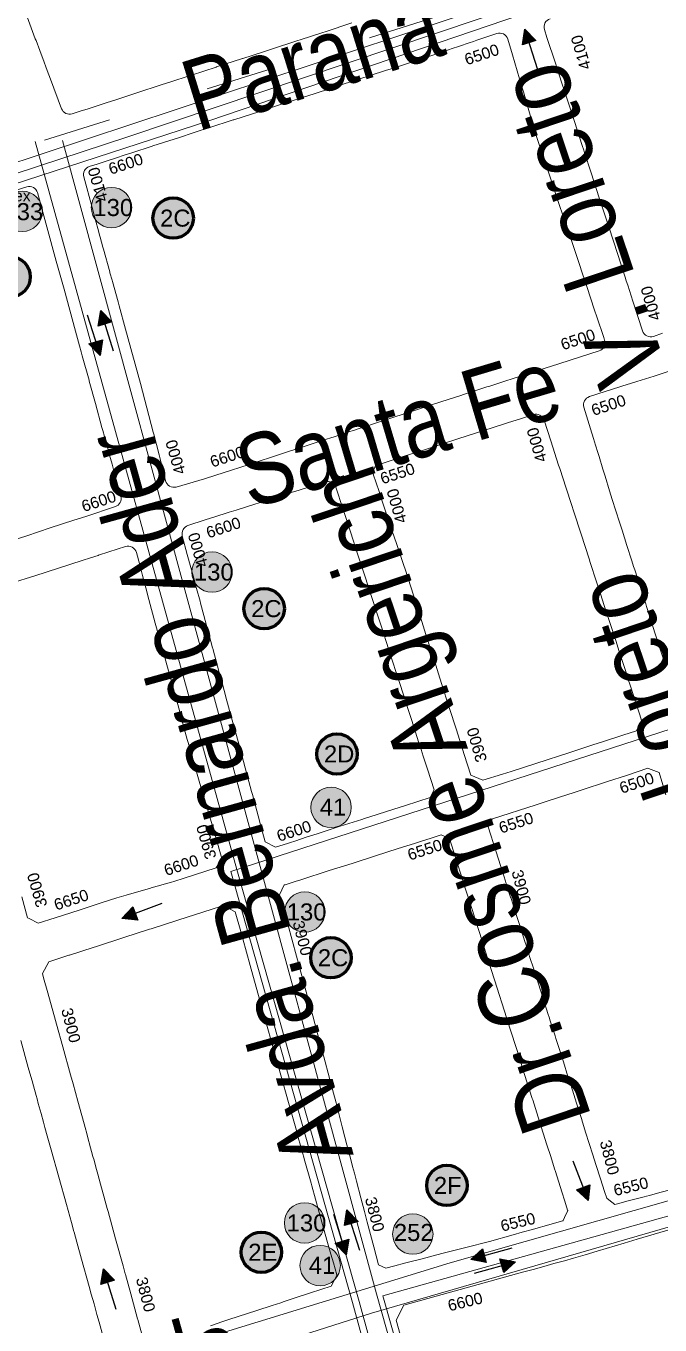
# Model space of a CAD drawing. Header units: millimetres. Extents: x 11558 to 23675, y 49449 to 61482.
# Drawn here: x 14098.6 to 14321.8, y 57278.1 to 57735.1 of the extents above; entities that cross this region are included whole.
import ezdxf

# ---------------------------------------------------------------- set-up
doc = ezdxf.new("R2010")
doc.units = ezdxf.units.MM
doc.linetypes.add('ACAD_ISO03W100', pattern=[30, 12, -18])
for name, color, linetype in [('0. plano base - nombres calles', 22, 'Continuous'), ('0. Plano Base - PLANO', 254, 'Continuous'), ('0. Plano base - sentido calles', 253, 'Continuous'), ('0.BARRIOS - DIVISIÓN', 12, 'ACAD_ISO03W100'), ('7. puesta en valor CC la lucila', 212, 'Continuous'), ('Linea 140 IDA', 101, 'Continuous'), ('numeración', 7, 'Continuous')]:
    doc.layers.add(name, color=color, linetype=linetype)
for name, color, linetype, true_color in [('Linea 130 IDA', 7, 'Continuous', 0x26921c), ('Linea 130 REGRESO', 7, 'Continuous', 0x7a5c00), ('Linea 175', 7, 'Continuous', 0x1090da), ('Linea 252', 7, 'Continuous', 0x0d2f78), ('Linea 343 ex 333', 7, 'Continuous', 0xe60004), ('Linea 41 Munro', 7, 'Continuous', 0xa3a300), ('Linea 41 San Cristobal', 7, 'Continuous', 0xe67300), ('Linea 78', 7, 'Continuous', 0xd7b428)]:
    doc.layers.add(name, color=color, linetype=linetype, true_color=true_color)
doc.layers.get('7. puesta en valor CC la lucila').off()
doc.styles.get("Standard").update_dxf_attribs({"font": 'arial.ttf'})

# ---------------------------------------------------------------- blocks, each defined once
blk = doc.blocks.new('MANZANAS')
at = {"layer": '0. Plano Base - PLANO', "color": 0, "linetype": 'Continuous', "lineweight": 5}
for points in [[(5633299.96, 6178890.21), (5633297.61, 6178887.76, -0.417509), (5633293.34, 6178887.7), (5633285.49, 6178895.41), (5633281.26, 6178899.56), (5633280.1, 6178900.71), (5633279.14, 6178901.65), (5633275.38, 6178905.34), (5633273.14, 6178907.54), (5633265.83, 6178914.73), (5633258.2, 6178922.22), (5633251.64, 6178928.66), (5633245.95, 6178934.26), (5633245.58, 6178934.62), (5633244.43, 6178935.75), (5633238.09, 6178941.98), (5633237.25, 6178942.81), (5633229.46, 6178950.46), (5633228.76, 6178951.14), (5633224.98, 6178954.86), (5633222.66, 6178957.14), (5633215.85, 6178963.83), (5633213.81, 6178965.84, -0.417321), (5633213.79, 6178970.1)], [(5633050.15, 6178885.9), (5633056.28, 6178880.39), (5633056.8, 6178879.92), (5633059.55, 6178877.45), (5633059.83, 6178877.19), (5633061.85, 6178875.38), (5633065.15, 6178872.41), (5633067.55, 6178870.25), (5633075.85, 6178862.79, 0.401007), (5633080, 6178862.92), (5633082.03, 6178864.99), (5633084.15, 6178867.13), (5633087.02, 6178870.05), (5633089.05, 6178872.11), (5633091.05, 6178874.14), (5633096.27, 6178879.45), (5633096.52, 6178879.7), (5633103.37, 6178886.66), (5633104.21, 6178887.51), (5633106.13, 6178889.46), (5633109.83, 6178893.22), (5633110.7, 6178894.1), (5633111, 6178894.41), (5633117.32, 6178900.83), (5633117.49, 6178901), (5633124.21, 6178907.83), (5633124.32, 6178907.94), (5633129.38, 6178913.08), (5633131.47, 6178915.21), (5633138.58, 6178922.43), (5633139.16, 6178923.02), (5633145.04, 6178928.99), (5633145.64, 6178929.6), (5633152.58, 6178936.65)], [(5633354.45, 6178787.22), (5633347.94, 6178793.68), (5633346.11, 6178795.49), (5633341.85, 6178799.73), (5633339.22, 6178802.33), (5633338.55, 6178803), (5633335.69, 6178805.84), (5633329.58, 6178811.9), (5633328.71, 6178812.76), (5633327.23, 6178814.23), (5633323.2, 6178818.22), (5633319.2, 6178822.19), (5633317.14, 6178824.24), (5633311.21, 6178830.12), (5633308.92, 6178832.45), (5633305.13, 6178836.31), (5633303.31, 6178838.16), (5633300.06, 6178841.46), (5633299.04, 6178842.5), (5633297.12, 6178844.45), (5633295.43, 6178846.17), (5633292.93, 6178848.7), (5633287.38, 6178854.35, -0.410986), (5633287.39, 6178858.57), (5633297.49, 6178868.72), (5633297.81, 6178869.05), (5633299.7, 6178870.95), (5633304.2, 6178875.48), (5633310.22, 6178881.55)], [(5633066.94, 6178822.23), (5633077.62, 6178832.8, -0.423793), (5633081.93, 6178832.7), (5633098.91, 6178814.37), (5633105.89, 6178806.84), (5633116.27, 6178795.64), (5633119.9, 6178791.72), (5633121.42, 6178790.08), (5633122.38, 6178789.04), (5633128.42, 6178782.53), (5633128.71, 6178782.21), (5633134.21, 6178776.28), (5633140.15, 6178769.86), (5633140.92, 6178769.04), (5633142.36, 6178767.48), (5633145.38, 6178764.22), (5633146.19, 6178763.35), (5633147, 6178762.47), (5633149.28, 6178760.01), (5633151.59, 6178757.51), (5633157.21, 6178751.45, -0.400079), (5633157.16, 6178747.31), (5633149.48, 6178739.47), (5633146.37, 6178736.29), (5633140.27, 6178730.07), (5633134.2, 6178723.87), (5633128.26, 6178717.87)], [(5633137.08, 6178706.55), (5633143.18, 6178712.66), (5633149.41, 6178718.9), (5633155.59, 6178725.13), (5633157.69, 6178727.27), (5633159.66, 6178729.27), (5633159.82, 6178729.43), (5633162.48, 6178732.13), (5633166.79, 6178736.51, -0.430173), (5633171.15, 6178736.43), (5633174.22, 6178733.06), (5633176.83, 6178730.2), (5633179.86, 6178726.87), (5633182.69, 6178723.77), (5633188.52, 6178717.45), (5633194.45, 6178711.06), (5633194.66, 6178710.83), (5633200.4, 6178704.65), (5633206.35, 6178698.24), (5633212.06, 6178692.09), (5633212.53, 6178691.58), (5633217.39, 6178686.33), (5633218.14, 6178685.54), (5633224.06, 6178679.23), (5633229.9, 6178673.13), (5633234.6, 6178668.22), (5633236.11, 6178666.65), (5633241.82, 6178660.69), (5633247.45, 6178654.8), (5633247.21, 6178650.86), (5633238.88, 6178642.49), (5633236.24, 6178639.83), (5633235.58, 6178639.21), (5633230.18, 6178634.08), (5633230, 6178633.91), (5633223.55, 6178627.79), (5633221.11, 6178625.48), (5633217.28, 6178621.6), (5633211.25, 6178615.51), (5633205.05, 6178609.24), (5633200.6, 6178604.74), (5633197.05, 6178604.83), (5633196.4, 6178604.75), (5633191.24, 6178610.37)]]:
    blk.add_lwpolyline(points, format="xyb", dxfattribs=at)
for points in [[(5633282.99, 6178874.43), (5633275.71, 6178867.09), (5633272.21, 6178863.55), (5633269.17, 6178860.48), (5633266.02, 6178857.3), (5633259.82, 6178851.05), (5633259.2, 6178850.42), (5633257.69, 6178848.89), (5633254.29, 6178845.46), (5633253.76, 6178844.93), (5633247.71, 6178838.8), (5633246.98, 6178838.06), (5633241.84, 6178832.83), (5633239.39, 6178830.34), (5633235.48, 6178826.36), (5633229.38, 6178820.15), (5633223.58, 6178814.24), (5633223.13, 6178813.78), (5633220.38, 6178810.99), (5633219.7, 6178810.3), (5633217.35, 6178807.91), (5633216.65, 6178807.2), (5633214.16, 6178804.65), (5633211.34, 6178801.78), (5633205.37, 6178795.71), (5633202.32, 6178792.61), (5633199.22, 6178789.45), (5633193.37, 6178783.5), (5633191.84, 6178781.94), (5633189.97, 6178780.04), (5633187.29, 6178777.31), (5633183.42, 6178773.38), (5633180.51, 6178770.41), (5633172.99, 6178763.31, -0.42259), (5633168.69, 6178763.5), (5633163.36, 6178769.49), (5633162.42, 6178770.53), (5633157.38, 6178776.19), (5633156.89, 6178776.74), (5633150.99, 6178783.3), (5633145.04, 6178789.78), (5633131.54, 6178804.37), (5633125.77, 6178810.6), (5633124.81, 6178811.64), (5633119.74, 6178817.1), (5633119.42, 6178817.44), (5633117.55, 6178819.47), (5633117.31, 6178819.73), (5633111.71, 6178825.78), (5633111.23, 6178826.29), (5633108.72, 6178829), (5633108.46, 6178829.29), (5633106.62, 6178831.27), (5633103.6, 6178834.52), (5633101.41, 6178836.9), (5633093.82, 6178845.09, -0.401007), (5633093.88, 6178849.23), (5633095.92, 6178851.3), (5633098.04, 6178853.45), (5633100.91, 6178856.36), (5633102.95, 6178858.42), (5633104.95, 6178860.45), (5633110.17, 6178865.75), (5633110.42, 6178866), (5633117.28, 6178872.96), (5633118.11, 6178873.8), (5633120.04, 6178875.76), (5633123.74, 6178879.52), (5633124.61, 6178880.4), (5633124.91, 6178880.7), (5633131.24, 6178887.12), (5633131.41, 6178887.29), (5633138.13, 6178894.11), (5633138.25, 6178894.22), (5633143.31, 6178899.35), (5633145.41, 6178901.48), (5633152.52, 6178908.69), (5633153.1, 6178909.28), (5633158.98, 6178915.25), (5633159.58, 6178915.86), (5633166.54, 6178922.91), (5633171.1, 6178927.54), (5633172.05, 6178928.5), (5633180.45, 6178937.09), (5633187.32, 6178944.21), (5633187.8, 6178944.71), (5633189.93, 6178946.92), (5633192.39, 6178949.46), (5633193.51, 6178950.63), (5633194.43, 6178951.58), (5633199.58, 6178956.92, -0.424532), (5633203.9, 6178956.92), (5633207.88, 6178952.8), (5633213.98, 6178946.48), (5633216.33, 6178944.03), (5633217.33, 6178942.99), (5633225.59, 6178934.4), (5633228.16, 6178931.7), (5633232.72, 6178927.29), (5633233.69, 6178926.35), (5633239.81, 6178920.43), (5633247.04, 6178913.43), (5633254.01, 6178906.69), (5633262.03, 6178898.93), (5633265.84, 6178895.24), (5633266.3, 6178894.8), (5633268.67, 6178892.5), (5633274.99, 6178886.39), (5633276.71, 6178884.72), (5633282.26, 6178879.35), (5633282.94, 6178878.7, -0.417693)], [(5633316.27, 6178721.5), (5633311.79, 6178721.14), (5633306.33, 6178726.56), (5633299.88, 6178732.98), (5633294, 6178738.82), (5633287.73, 6178745.05), (5633281.54, 6178751.19), (5633278.88, 6178753.83), (5633274.89, 6178757.79), (5633269.23, 6178763.42), (5633257.8, 6178774.76), (5633256.81, 6178775.72), (5633250.91, 6178781.41), (5633247.59, 6178784.62), (5633244.7, 6178787.41), (5633240.45, 6178791.52), (5633238.2, 6178793.69), (5633237.3, 6178794.57), (5633234.44, 6178797.32), (5633232.71, 6178799, -0.417077), (5633232.66, 6178803.26), (5633236.34, 6178807), (5633239.16, 6178809.87), (5633241.98, 6178812.73), (5633243.66, 6178814.43), (5633248.89, 6178819.74), (5633249.68, 6178820.55), (5633255.77, 6178826.72), (5633262.01, 6178833.04), (5633266.03, 6178837.09), (5633269.69, 6178840.76), (5633272.77, 6178843.86, -0.413006), (5633277, 6178843.88), (5633282.49, 6178838.47), (5633288.86, 6178832.2), (5633289.73, 6178831.34), (5633294.91, 6178826.25), (5633299.26, 6178821.97), (5633301.14, 6178820.12), (5633307.09, 6178814.27), (5633313.56, 6178807.9), (5633314.53, 6178806.95), (5633319.66, 6178801.91), (5633322.83, 6178798.79), (5633325.85, 6178795.82), (5633331.94, 6178789.83), (5633333.04, 6178788.75), (5633335.14, 6178786.69), (5633337.99, 6178783.88), (5633344.32, 6178777.64), (5633344.85, 6178777.12), (5633347.43, 6178774.57), (5633350.49, 6178771.56), (5633352.05, 6178770.02), (5633354.71, 6178767.4), (5633356.18, 6178765.95), (5633356.3, 6178761.92), (5633352.68, 6178758.25), (5633347.19, 6178752.68), (5633345.2, 6178750.66), (5633339.24, 6178744.62), (5633338.2, 6178743.57), (5633336.24, 6178741.58), (5633333.08, 6178738.37), (5633327.17, 6178732.38), (5633323.68, 6178728.86), (5633321.46, 6178726.62)], [(5633265.5, 6178670.12), (5633262.37, 6178666.95), (5633258.35, 6178666.97), (5633255.91, 6178669.62), (5633254.45, 6178671.21), (5633251.89, 6178673.99), (5633246.61, 6178679.73), (5633245.86, 6178680.54), (5633240.93, 6178685.9), (5633240.07, 6178686.84), (5633234.16, 6178693.25), (5633228.25, 6178699.67), (5633222.58, 6178705.84), (5633222.51, 6178705.92), (5633219.42, 6178709.27), (5633216.52, 6178712.42), (5633210.58, 6178718.87), (5633210.45, 6178719.01), (5633205.45, 6178724.45), (5633204.91, 6178725.03), (5633204.63, 6178725.33), (5633199.43, 6178730.99), (5633198.94, 6178731.52), (5633195.81, 6178734.92), (5633193.26, 6178737.69), (5633187.38, 6178744.08), (5633182.82, 6178749.03, -0.398884), (5633182.88, 6178753.16), (5633187.38, 6178757.76), (5633187.59, 6178757.98), (5633189.63, 6178760.01), (5633193.59, 6178763.99), (5633195.48, 6178765.88), (5633200.53, 6178770.95), (5633201.21, 6178771.63), (5633205.87, 6178776.3), (5633207.96, 6178778.4), (5633209.78, 6178780.22), (5633211.83, 6178782.28), (5633214.81, 6178785.27), (5633215.89, 6178786.35), (5633218.64, 6178789.11, -0.411371), (5633222.86, 6178789.13), (5633228.48, 6178783.63), (5633230.61, 6178781.55), (5633234.64, 6178777.61), (5633241, 6178771.38), (5633247.06, 6178765.45), (5633249.35, 6178763.21), (5633253.31, 6178759.33), (5633255.13, 6178757.53), (5633255.77, 6178756.89), (5633259.48, 6178753.23), (5633265.8, 6178746.99), (5633271.74, 6178741.13), (5633274.14, 6178738.77), (5633277.9, 6178735.06), (5633278.72, 6178734.25), (5633281.21, 6178731.79), (5633284.1, 6178728.94), (5633290.25, 6178722.86), (5633291.17, 6178721.96), (5633293.75, 6178719.41), (5633296.45, 6178716.75), (5633297.22, 6178715.98), (5633302.6, 6178710.67), (5633302.59, 6178707.59), (5633296.19, 6178701.12), (5633291.51, 6178696.39), (5633288.62, 6178693.47), (5633285.56, 6178690.38), (5633284.88, 6178689.7), (5633279.26, 6178684.03), (5633274.04, 6178678.75), (5633273.23, 6178677.93), (5633270.67, 6178675.35), (5633267.41, 6178672.05), (5633266.29, 6178670.92)]]:
    blk.add_lwpolyline(points, format="xyb", close=True, dxfattribs=at)
for points in [[(5633444.74, 6178627.2), (5633438.46, 6178621.52), (5633435.62, 6178618.96), (5633434.81, 6178618.23), (5633434.26, 6178617.74), (5633429.18, 6178613.14), (5633428.38, 6178612.43), (5633428.02, 6178612.1), (5633426.32, 6178610.57), (5633423.7, 6178610.99), (5633422.78, 6178611.14), (5633421.01, 6178612.9), (5633417.73, 6178616.18), (5633413.94, 6178619.94), (5633411.44, 6178622.44), (5633405.46, 6178628.4), (5633402.28, 6178631.56), (5633402.21, 6178631.63), (5633399.3, 6178634.53), (5633393.14, 6178640.67), (5633390.92, 6178642.88), (5633387.12, 6178646.67), (5633385.2, 6178648.59), (5633384.37, 6178649.41), (5633380.96, 6178652.8), (5633380.26, 6178653.5), (5633376.37, 6178657.38), (5633375.4, 6178658.35), (5633374.68, 6178659.07), (5633368.57, 6178665.14), (5633362.53, 6178671.12), (5633359.73, 6178673.89), (5633356.31, 6178677.28), (5633355.82, 6178677.77), (5633350.59, 6178682.95), (5633350.07, 6178683.46), (5633347.19, 6178686.32), (5633344.8, 6178688.68), (5633344.02, 6178689.45), (5633343.93, 6178689.54), (5633341.24, 6178692.21), (5633339.45, 6178693.98), (5633338.6, 6178694.82), (5633337.81, 6178695.6), (5633331.77, 6178701.59), (5633325.5, 6178707.79), (5633325.56, 6178711.06), (5633336.97, 6178722.56), (5633339.54, 6178725.17), (5633343, 6178728.71), (5633346.75, 6178732.52), (5633348.88, 6178734.69), (5633355.16, 6178741.1), (5633360.57, 6178746.61), (5633365.88, 6178752.03), (5633366.16, 6178752.06), (5633370.13, 6178752.53), (5633375.85, 6178746.68)], [(5633412.02, 6178501.24), (5633376.79, 6178538.91), (5633376.78, 6178544.87), (5633408.51, 6178574.41), (5633411.31, 6178577.01), (5633414.15, 6178579.66), (5633416.89, 6178582.21), (5633419.66, 6178584.79), (5633422.09, 6178587.05), (5633425.24, 6178589.98), (5633428.42, 6178593.07), (5633435.53, 6178599.95), (5633438.98, 6178603.29), (5633449.42, 6178613.41)], [(5633300.53, 6178492.3), (5633295.97, 6178497.22), (5633295.81, 6178497.4), (5633292.11, 6178501.39), (5633289.65, 6178504.05), (5633284.82, 6178509.26), (5633284.69, 6178509.4), (5633282.67, 6178511.59), (5633275.96, 6178518.83), (5633269.18, 6178526.15), (5633268.45, 6178526.95), (5633266.63, 6178528.91), (5633265.4, 6178530.24), (5633264.84, 6178530.85), (5633262.44, 6178533.44), (5633259.97, 6178536.11), (5633258.2, 6178538.02), (5633256.51, 6178539.83), (5633255.54, 6178540.88), (5633252.21, 6178544.48), (5633251.83, 6178544.9), (5633249.29, 6178547.64), (5633248.95, 6178548), (5633241.9, 6178555.61), (5633237.57, 6178560.27), (5633235.34, 6178562.66), (5633228.37, 6178570.16), (5633222.7, 6178576.24), (5633221.8, 6178577.21), (5633214.96, 6178584.56), (5633211.17, 6178588.63), (5633210.16, 6178589.73), (5633210.22, 6178594.49), (5633215.39, 6178599.72), (5633215.57, 6178599.89), (5633221.71, 6178606.1), (5633222.61, 6178607.02), (5633229.66, 6178614.15), (5633236.4, 6178620.95), (5633236.78, 6178621.33), (5633243.74, 6178628.39), (5633252.68, 6178637.43), (5633254.84, 6178639.62), (5633255.5, 6178640.29), (5633260.31, 6178640.27), (5633265.23, 6178635.02), (5633267.01, 6178633.11), (5633273.73, 6178625.93), (5633280.63, 6178618.55), (5633301.04, 6178596.72), (5633307.84, 6178589.45), (5633314.9, 6178581.9), (5633316.01, 6178580.72), (5633319.19, 6178577.32), (5633320.65, 6178575.76), (5633321.49, 6178574.86), (5633321.9, 6178574.42), (5633328.03, 6178567.87), (5633328.7, 6178567.15), (5633335.29, 6178560.11), (5633342.18, 6178552.73), (5633345.74, 6178548.93), (5633347.91, 6178546.61), (5633350.92, 6178543.4), (5633351.03, 6178543.27), (5633350.94, 6178538.96), (5633345.59, 6178533.5), (5633341.13, 6178528.95), (5633338.52, 6178526.29), (5633337.9, 6178525.66), (5633335.68, 6178523.39), (5633331.71, 6178519.34), (5633324.48, 6178511.96), (5633322.91, 6178510.36), (5633319.69, 6178507.08)], [(5633214.18, 6178565.36), (5633220.96, 6178558.09), (5633222.35, 6178556.6), (5633224.26, 6178554.55), (5633225.49, 6178553.24), (5633227.89, 6178550.65), (5633228.73, 6178549.76), (5633229.88, 6178548.53), (5633232.37, 6178545.85), (5633234.58, 6178543.48), (5633235.87, 6178542.11), (5633237.94, 6178539.89), (5633241.45, 6178536.12), (5633248.27, 6178528.8), (5633255.07, 6178521.51), (5633259.56, 6178516.7), (5633261.78, 6178514.32), (5633261.94, 6178514.15), (5633264.44, 6178511.47), (5633268.65, 6178506.96), (5633275.45, 6178499.67), (5633277.36, 6178497.62), (5633279.75, 6178495.06), (5633282.43, 6178492.18), (5633284.34, 6178490.13), (5633287.09, 6178487.19)]]:
    blk.add_lwpolyline(points, dxfattribs=at)
blk.add_lwpolyline([(5633365.09, 6178553.48), (5633362.24, 6178553.35), (5633357.9, 6178558.16), (5633351.89, 6178564.79), (5633349.28, 6178567.69), (5633345.93, 6178571.38), (5633341.86, 6178575.9), (5633339.89, 6178578.07), (5633338.29, 6178579.83), (5633336.29, 6178582.05), (5633334.85, 6178583.64), (5633331.13, 6178587.75), (5633328.61, 6178590.54), (5633322.79, 6178596.98), (5633317.11, 6178603.2), (5633316.67, 6178603.69), (5633311.46, 6178609.41), (5633311.23, 6178609.66), (5633305.21, 6178616.27), (5633301.4, 6178620.39), (5633299.43, 6178622.52), (5633293.6, 6178628.83), (5633287.51, 6178635.42), (5633281.79, 6178641.61), (5633279.59, 6178644), (5633275.74, 6178648.16), (5633275.07, 6178648.89), (5633273.76, 6178650.31), (5633272.25, 6178651.94), (5633271.35, 6178652.82), (5633271.25, 6178656.64), (5633271.45, 6178656.84), (5633272.54, 6178657.93), (5633274.12, 6178659.51), (5633275.54, 6178660.94), (5633282.98, 6178668.39), (5633288.94, 6178674.37), (5633295.06, 6178680.53), (5633300.96, 6178686.48), (5633305.17, 6178690.71), (5633307.03, 6178692.59), (5633309.54, 6178695.12), (5633311.91, 6178697.51), (5633312.17, 6178697.76), (5633315.34, 6178697.89), (5633321.71, 6178691.56), (5633325.19, 6178688.1), (5633328.05, 6178685.25), (5633334.19, 6178679.15), (5633337.34, 6178676.01), (5633340.14, 6178673.23), (5633343.86, 6178669.53), (5633346.39, 6178667.02), (5633352.58, 6178660.86), (5633356.14, 6178657.31), (5633358.55, 6178654.91), (5633360.29, 6178653.19), (5633362.4, 6178651.09), (5633364.94, 6178648.56), (5633370.82, 6178642.7), (5633377.07, 6178636.47), (5633383.3, 6178630.25), (5633383.72, 6178629.83), (5633389.33, 6178624.24), (5633395.47, 6178618.11), (5633398.49, 6178615.1), (5633401.69, 6178611.91), (5633402.4, 6178611.2), (5633407.69, 6178605.92), (5633410.2, 6178603.42), (5633412.48, 6178601.14), (5633412.62, 6178601), (5633412.7, 6178598.27), (5633412.74, 6178597.13), (5633412.74, 6178596.94), (5633407.36, 6178591.93), (5633406.81, 6178591.41), (5633404.68, 6178589.43), (5633401.86, 6178586.81), (5633399.44, 6178584.55), (5633393.11, 6178578.65), (5633386.76, 6178572.91), (5633380.31, 6178567.13), (5633374.61, 6178562.01), (5633371.95, 6178559.64), (5633370.17, 6178558.04), (5633367.58, 6178555.72)], close=True, dxfattribs=at)
blk = doc.blocks.new('41 san crist')
at = {"layer": 'Linea 41 San Cristobal', "lineweight": 211, "true_color": 0xededed}
h = blk.add_hatch(color=7, dxfattribs=at)
h.dxf.hatch_style = 1
edge = h.paths.add_edge_path()
edge.add_arc((0, 0), 7.11, 0, 360)
at = {"layer": 'Linea 41 San Cristobal', "lineweight": 9}
blk.add_circle((0, 0), 7.11, dxfattribs=at)
at = {"layer": 'Linea 41 San Cristobal', "color": 188, "lineweight": 211, "true_color": 0x0a090b, "insert": (-3.99, 3.09), "char_height": 6, "attachment_point": 1}
blk.add_mtext_dynamic_manual_height_columns('{\\C256;41}', width=12.6335, gutter_width=12.5, heights=[0], dxfattribs=at)
blk = doc.blocks.new('130 ida')
at = {"layer": 'Linea 130 IDA', "lineweight": 211, "true_color": 0xededed}
h = blk.add_hatch(color=7, dxfattribs=at)
h.dxf.hatch_style = 1
edge = h.paths.add_edge_path()
edge.add_arc((0, 0), 7.11, 0, 360)
at = {"layer": 'Linea 130 IDA', "lineweight": 9}
blk.add_circle((0, 0), 7.11, dxfattribs=at)
at = {"layer": 'Linea 130 IDA', "lineweight": 211, "insert": (-6.31, 3.02), "char_height": 6, "attachment_point": 1}
blk.add_mtext_dynamic_manual_height_columns('130', width=19.512, gutter_width=12.5, heights=[0], dxfattribs=at)
blk = doc.blocks.new('130 vuelta')
at = {"layer": 'Linea 130 REGRESO', "lineweight": 211, "true_color": 0xededed}
h = blk.add_hatch(color=7, dxfattribs=at)
h.dxf.hatch_style = 1
edge = h.paths.add_edge_path()
edge.add_arc((0, 0), 7.11, 0, 360)
at = {"layer": 'Linea 130 REGRESO', "lineweight": 9}
blk.add_circle((0, 0), 7.11, dxfattribs=at)
at = {"layer": 'Linea 130 REGRESO', "lineweight": 211, "insert": (-6.36, 3.02), "char_height": 6, "attachment_point": 1}
blk.add_mtext_dynamic_manual_height_columns('130', width=7.0238, gutter_width=12.5, heights=[0], dxfattribs=at)
blk = doc.blocks.new('ex 333')
at = {"layer": 'Linea 343 ex 333', "lineweight": 211, "true_color": 0xededed}
h = blk.add_hatch(color=7, dxfattribs=at)
h.dxf.hatch_style = 1
edge = h.paths.add_edge_path()
edge.add_arc((0, 0), 7.11, 0, 360)
at = {"layer": 'Linea 343 ex 333', "lineweight": 9}
blk.add_circle((0, 0), 7.11, dxfattribs=at)
at = {"layer": 'Linea 343 ex 333', "lineweight": 211, "attachment_point": 1}
for s, width, insert, char_height in [('ex', 18.364, (-2.98, 7.51), 4), ('333', 26.6521, (-6.64, 2.88), 6)]:
    blk.add_mtext_dynamic_manual_height_columns(s, width=width, gutter_width=12.5, heights=[0], dxfattribs=dict(at, insert=insert, char_height=char_height))
blk = doc.blocks.new('252')
at = {"layer": 'Linea 252', "lineweight": 211, "true_color": 0xededed}
h = blk.add_hatch(color=7, dxfattribs=at)
h.dxf.hatch_style = 1
edge = h.paths.add_edge_path()
edge.add_arc((0, 0), 7.11, 0, 360)
at = {"layer": 'Linea 252', "lineweight": 15}
blk.add_circle((0, 0), 7.11, dxfattribs=at)
at = {"layer": 'Linea 252', "lineweight": 211, "insert": (-6.68, 3.58), "char_height": 6, "attachment_point": 1}
blk.add_mtext_dynamic_manual_height_columns('252', width=22.4945, gutter_width=12.5, heights=[0], dxfattribs=at)

msp = doc.modelspace()

# ---------------------------------------------------------------- hatches: boundary and pattern name
at = {"layer": '0. Plano base - sentido calles', "linetype": 'Continuous', "lineweight": 25, "ltscale": 2, "true_color": 0x1a1a1a}
h = msp.add_hatch(color=250, dxfattribs=at)
h.dxf.hatch_style = 1
h.paths.add_polyline_path([(14274.19, 57734.01), (14273.32, 57728.49), (14275.71, 57729.24)])
h.paths.add_polyline_path([(14274.19, 57734.01), (14275.71, 57729.24), (14278.09, 57730)])
h = msp.add_hatch(color=250, dxfattribs=at)
h.dxf.hatch_style = 1
h.paths.add_polyline_path([(14124.93, 57635.03), (14124.05, 57629.51), (14126.44, 57630.27)])
h.paths.add_polyline_path([(14124.93, 57635.03), (14126.44, 57630.27), (14128.82, 57631.02)])
h = msp.add_hatch(color=250, dxfattribs=at)
h.dxf.hatch_style = 1
h.paths.add_polyline_path([(14124.69, 57619.22), (14125.57, 57624.74), (14123.18, 57623.99)])
h.paths.add_polyline_path([(14124.69, 57619.22), (14123.18, 57623.99), (14120.8, 57623.23)])
h = msp.add_hatch(color=250, dxfattribs=at)
h.dxf.hatch_style = 1
h.paths.add_polyline_path([(14132.41, 57421.14), (14137.97, 57420.54), (14137.1, 57422.88)])
h.paths.add_polyline_path([(14132.41, 57421.14), (14137.1, 57422.88), (14136.22, 57425.23)])
h = msp.add_hatch(color=250, dxfattribs=at)
h.dxf.hatch_style = 1
h.paths.add_polyline_path([(14296.47, 57321.9), (14297.02, 57327.46), (14294.69, 57326.57)])
h.paths.add_polyline_path([(14296.47, 57321.9), (14294.69, 57326.57), (14292.35, 57325.68)])
h = msp.add_hatch(color=250, dxfattribs=at)
h.dxf.hatch_style = 1
h.paths.add_polyline_path([(14211.59, 57318.61), (14210.72, 57313.09), (14213.1, 57313.84)])
h.paths.add_polyline_path([(14211.59, 57318.61), (14213.1, 57313.84), (14215.49, 57314.6)])
h = msp.add_hatch(color=250, dxfattribs=at)
h.dxf.hatch_style = 1
h.paths.add_polyline_path([(14211.36, 57302.8), (14212.23, 57308.32), (14209.85, 57307.56)])
h.paths.add_polyline_path([(14211.36, 57302.8), (14209.85, 57307.56), (14207.47, 57306.81)])
h = msp.add_hatch(color=250, dxfattribs=at)
h.dxf.hatch_style = 1
h.paths.add_polyline_path([(14255.13, 57301.15), (14260.62, 57300.08), (14259.95, 57302.49)])
h.paths.add_polyline_path([(14255.13, 57301.15), (14259.95, 57302.49), (14259.27, 57304.9)])
h = msp.add_hatch(color=250, dxfattribs=at)
h.dxf.hatch_style = 1
h.paths.add_polyline_path([(14270.92, 57300.36), (14265.43, 57301.42), (14266.1, 57299.02)])
h.paths.add_polyline_path([(14270.92, 57300.36), (14266.1, 57299.02), (14266.78, 57296.61)])
h = msp.add_hatch(color=250, dxfattribs=at)
h.dxf.hatch_style = 1
h.paths.add_polyline_path([(14125.88, 57297.93), (14125.01, 57292.41), (14127.39, 57293.16)])
h.paths.add_polyline_path([(14125.88, 57297.93), (14127.39, 57293.16), (14129.77, 57293.92)])
at = {"layer": 'Linea 175', "lineweight": 211, "true_color": 0xededed}
h = msp.add_hatch(color=7, dxfattribs=at)
h.dxf.hatch_style = 1
edge = h.paths.add_edge_path()
edge.add_arc((14150.42, 57667.5), 7.11, 0, 360)
h = msp.add_hatch(color=7, dxfattribs=at)
h.dxf.hatch_style = 1
edge = h.paths.add_edge_path()
edge.add_arc((14093.03, 57646.83), 7.11, 0, 360)
h = msp.add_hatch(color=7, dxfattribs=at)
h.dxf.hatch_style = 1
edge = h.paths.add_edge_path()
edge.add_arc((14182.45, 57530.12), 7.11, 0, 360)
h = msp.add_hatch(color=7, dxfattribs=at)
h.dxf.hatch_style = 1
edge = h.paths.add_edge_path()
edge.add_arc((14208.08, 57478.99), 7.11, 0, 360)
h = msp.add_hatch(color=7, dxfattribs=at)
h.dxf.hatch_style = 1
edge = h.paths.add_edge_path()
edge.add_arc((14205.94, 57407.32), 7.11, 0, 360)
h = msp.add_hatch(color=7, dxfattribs=at)
h.dxf.hatch_style = 1
edge = h.paths.add_edge_path()
edge.add_arc((14246.76, 57327.23), 7.11, 0, 360)
h = msp.add_hatch(color=7, dxfattribs=at)
h.dxf.hatch_style = 1
edge = h.paths.add_edge_path()
edge.add_arc((14181.45, 57303.73), 7.11, 0, 360)
at = {"layer": 'Linea 252', "lineweight": 100}
h = msp.add_hatch(dxfattribs=at)
h.set_pattern_fill('AR-HBONE', color=256)
h.set_pattern_definition([(45, (-579.47, 4278), (1e-14, 143.6841), [304.8, -101.6]), (135, (-507.63, 4349.84), (1e-14, 143.6841), [304.8, -101.6])])
h.paths.add_polyline_path([(14261.37, 57587.79, 1), (14269.74, 57587.79, 1)])
h.paths.add_polyline_path([(14261.99, 57585.15), (14270.04, 57585.15), (14270.04, 57590.3), (14261.99, 57590.3)], flags=9)

# ---------------------------------------------------------------- linework, layer by layer
at = {"layer": '0. Plano base - sentido calles', "color": 250, "linetype": 'Continuous', "lineweight": 25, "ltscale": 2, "true_color": 0x1a1a1a}
for points in [[(14278.73, 57719.71), (14274.19, 57734.01), (14278.09, 57730), (14273.32, 57728.49), (14274.19, 57734.01)], [(14129.46, 57620.73), (14124.93, 57635.03), (14128.82, 57631.02), (14124.05, 57629.51), (14124.93, 57635.03)], [(14120.16, 57633.52), (14124.69, 57619.22), (14120.8, 57623.23), (14125.57, 57624.74), (14124.69, 57619.22)], [(14146.47, 57426.37), (14132.41, 57421.14), (14136.22, 57425.23), (14137.97, 57420.54), (14132.41, 57421.14)], [(14291.12, 57335.91), (14296.47, 57321.9), (14292.35, 57325.68), (14297.02, 57327.46), (14296.47, 57321.9)], [(14206.83, 57317.1), (14211.36, 57302.8), (14207.47, 57306.81), (14212.23, 57308.32), (14211.36, 57302.8)], [(14216.13, 57304.31), (14211.59, 57318.61), (14215.49, 57314.6), (14210.72, 57313.09), (14211.59, 57318.61)], [(14269.58, 57305.17), (14255.13, 57301.15), (14259.27, 57304.9), (14260.62, 57300.08), (14255.13, 57301.15)], [(14256.47, 57296.33), (14270.92, 57300.36), (14266.78, 57296.61), (14265.43, 57301.42), (14270.92, 57300.36)], [(14130.41, 57283.63), (14125.88, 57297.93), (14129.77, 57293.92), (14125.01, 57292.41), (14125.88, 57297.93)]]:
    msp.add_lwpolyline(points, dxfattribs=at)
at = {"layer": '0.BARRIOS - DIVISIÓN', "color": 14, "lineweight": 18, "ltscale": 2}
msp.add_lwpolyline([(15715, 57785.56), (15659.17, 57980.29), (15600.3, 58166.89), (14700.29, 57882.38), (13687.9, 57563.48), (13967.63, 56603.49), (14314.52, 56710.66), (14354.72, 56697.3), (14379.79, 56701.5), (14680.7, 56781.83), (14509.55, 57399.16), (14769.24, 57483.68), (15026.71, 57568.38), (15362.99, 57676.67), (15715, 57785.56)], dxfattribs=at)
at = {"layer": 'Linea 130 IDA', "lineweight": 15}
msp.add_lwpolyline([(14101.84, 57694.45), (14172.88, 57438.33), (14215.88, 57286.45), (14299.36, 56981.16), (14332.43, 56865.35), (14392.95, 56657.69), (14408.52, 56602.73), (14438.2, 56497.4), (14424.87, 56302.33), (14760.27, 56278.65), (14909.39, 56268.92), (15072.38, 56257.85), (15174.63, 56250.73), (15289.92, 56242.57), (15331.75, 56230.08), (15381.49, 56215.58), (15524.26, 56220.83), (15624.41, 56224.95), (15751.39, 56229.84), (15772.5, 56230.17), (15997.99, 56238.27), (16053.09, 56142.08), (16105.97, 56053.89)], dxfattribs=at)
at = {"layer": 'Linea 130 REGRESO', "lineweight": 15}
msp.add_lwpolyline([(14788.1, 56285.07), (14495.76, 56304.94), (14432.93, 56309.55), (14443.62, 56466.06), (14445.34, 56492.95), (14436.2, 56523.97), (14424.19, 56564.64), (14396.5, 56663.67), (14372.02, 56750.41), (14341.99, 56856.76), (14321.2, 56933.77), (14301.21, 57007.28), (14268.22, 57125.84), (14221.97, 57289.13), (14111.43, 57694.77)], dxfattribs=at)
at = {"layer": 'Linea 140 IDA', "lineweight": 15}
msp.add_lwpolyline([(14132.42, 55994.13), (14093.96, 56133.28), (14064.24, 56245.51), (14019.58, 56412.08), (13988.27, 56529.34), (13971.34, 56603.02), (13936.49, 56726.81), (13903.41, 56845.43), (13866.34, 56981.56), (13817.12, 57157.38), (13776.12, 57304.42), (13740.5, 57429.4), (13706.83, 57554.32), (13899.65, 57617.02), (14019.04, 57654.54), (14054.02, 57666.28), (14162.95, 57701.69), (14273.02, 57739.08), (14496.19, 57810.14), (14584.76, 57839.58), (14536.8, 57989.39)], dxfattribs=at)
at = {"layer": 'Linea 175', "lineweight": 211}
for centre in [(14150.42, 57667.5), (14093.03, 57646.83), (14182.45, 57530.12), (14208.08, 57478.99), (14205.94, 57407.32), (14246.76, 57327.23), (14181.45, 57303.73)]:
    msp.add_circle(centre, 7.11, dxfattribs=at)
at = {"layer": 'Linea 252', "lineweight": 15}
for points in [[(15030.41, 56960.52), (14944.18, 57027.09), (14839.34, 56999.48), (14876.95, 56868.51), (14932.75, 56825.51), (14894.82, 56774.64), (14846.48, 56714.62), (14678.48, 56793.91), (14666.35, 56841.23), (14618.16, 57024.97), (14590.37, 57128.68), (14573.09, 57189.91), (14535.04, 57327.6), (14514.74, 57400.21), (14476.79, 57536.08), (14395.24, 57511.47), (14443.01, 57355.49), (14247.88, 57300.06), (14069.1, 57245.19), (13976.5, 57215.44), (13796.67, 57155.63)], [(15040.41, 56950.23), (14896.3, 56766.48), (14781.63, 56854.82), (14658.47, 56827.75), (14611.18, 57004.78), (14560.38, 57194.07), (14513.02, 57366.13), (14424.54, 57341.09), (14326.22, 57313), (14220.24, 57282.3), (14193.32, 57273.78), (14004.57, 57214.1), (13814.62, 57153), (13892.7, 56873.36)]]:
    msp.add_lwpolyline(points, dxfattribs=at)
at = {"layer": 'Linea 343 ex 333', "lineweight": 15}
msp.add_lwpolyline([(13698.99, 57557.85), (13776.18, 57583.83), (13860.75, 57611.19), (13979.76, 57648.98), (14307.51, 57757.47), (14578.83, 57847), (14528.25, 57997.19)], dxfattribs=at)
at = {"layer": 'Linea 41 Munro', "lineweight": 15}
msp.add_lwpolyline([(14524.44, 57683.28), (14442.32, 57657.37), (14522.09, 57371.6), (14224.16, 57288.35), (14292.71, 57047.46), (14359.83, 56804.82), (14419.25, 56590.15), (14446.79, 56492.79), (14433.63, 56306.35), (14762.51, 56284.84), (15297.8, 56248.83), (15385.24, 56223.33), (16032.78, 56248.1), (16758.65, 56286.58)], dxfattribs=at)
at = {"layer": 'Linea 41 San Cristobal', "lineweight": 15}
msp.add_lwpolyline([(16676.89, 55966.27), (16516, 55959.55), (16408.43, 55954.98), (16294.49, 55950.4), (16163.97, 55945.79), (15995.32, 56236.01), (15380.96, 56213.9), (15289.72, 56241.17), (14693.23, 56282.54), (14422.52, 56301.5), (14436.52, 56497.27), (14391.33, 56657.14), (14330.32, 56864.83), (14297.16, 56980.55), (14213.56, 57286.05), (14170.72, 57437.63), (14564.68, 57565.26), (14649.96, 57299.71)], dxfattribs=at)
at = {"layer": 'Linea 78', "lineweight": 15}
msp.add_lwpolyline([(13699.99, 57555.57), (13756.15, 57574), (13834.59, 57599.61), (13924.56, 57628.41), (13979.64, 57645.74), (14015.09, 57656.98), (14134.45, 57696.13), (14258.43, 57737.72), (14355.76, 57769.44), (14495.75, 57814.3), (14581.07, 57841.67)], dxfattribs=at)

# ---------------------------------------------------------------- block references
at = {"layer": '0. Plano Base - PLANO', "color": 28, "lineweight": 5, "true_color": 0x0d0d0d, "rotation": 332.5463477508169}
msp.add_blockref('MANZANAS', (-7833237.48, -2828296.13), dxfattribs=at)
at = {"layer": '7. puesta en valor CC la lucila', "color": 250, "lineweight": 30, "rotation": 332.5463477508169}
msp.add_blockref('MANZANAS', (-7833237.48, -2828296.13), dxfattribs=at)
at = {"layer": 'Linea 130 IDA', "lineweight": 15}
msp.add_blockref('130 ida', (14196.69, 57314.04), dxfattribs=at)
at = {"layer": 'Linea 130 REGRESO', "lineweight": 15}
for p in [(14128.72, 57671.21), (14164.11, 57542.98), (14196.77, 57423.42)]:
    msp.add_blockref('130 vuelta', p, dxfattribs=at)
at = {"layer": 'Linea 252', "lineweight": 15}
msp.add_blockref('252', (14234.78, 57310.12), dxfattribs=at)
at = {"layer": 'Linea 343 ex 333', "lineweight": 15}
msp.add_blockref('ex 333', (14097.36, 57669.89), dxfattribs=at)
at = {"layer": 'Linea 41 San Cristobal', "color": 188, "lineweight": 15, "true_color": 0x0a090b}
for p in [(14206.01, 57460.21), (14202.15, 57299.04)]:
    msp.add_blockref('41 san crist', p, dxfattribs=at)

# ---------------------------------------------------------------- texts
at = {"layer": '0. plano base - nombres calles', "color": 250, "lineweight": 15, "true_color": 0x1a1a1a, "char_height": 25, "attachment_point": 1}
for s, insert, rotation in [('{\\fArial Narrow|b0|i0|c0|p34;Paraná}', (14151.42, 57721.68), 17.2578), ('\\pt100;{\\fArial Narrow|b0|i0|c0|p34;V. Loreto}', (14300.63, 57606.14), 108.5845), ('{\\fArial Narrow|b0|i0|c0|p34;Santa Fe}', (14170.32, 57589.05), 16.6261), ('\\pt100;{\\fArial Narrow|b0|i0|c0|p34;Avda. Bernardo Ader}', (14189.9, 57331.29), 105.5163), ('\\pt100;{\\fArial Narrow|b0|i0|c0|p34;Dr.Cosme Argerich}', (14274.11, 57343.23), 108.5845), ('\\pt100;{\\fArial Narrow|b0|i0|c0|p34;Virrey Loreto}', (14342.89, 57381.93), 108.5845), ('{\\fArial Narrow|b0|i0|c0|p34;Rafael Obligado}', (13972.09, 57228.96), 15.5927)]:
    msp.add_mtext_dynamic_manual_height_columns(s, width=329.255, gutter_width=12.5, heights=[0], dxfattribs=dict(at, insert=insert, rotation=rotation))
at = {"layer": 'Linea 175', "lineweight": 211, "char_height": 5.992, "attachment_point": 1}
for s, insert in [('2C', (14145.83, 57670.5)), ('2C', (14177.87, 57533.13)), ('2D', (14203.49, 57482)), ('2C', (14201.35, 57410.33)), ('2F', (14242.18, 57330.23)), ('2E', (14176.86, 57306.73))]:
    msp.add_mtext_dynamic_manual_height_columns(s, width=9.5749, gutter_width=12.5, heights=[0], dxfattribs=dict(at, insert=insert))
at = {"layer": 'numeración', "color": 251, "true_color": 0x606162, "char_height": 4, "attachment_point": 1}
for s, insert, rotation in [('4100', (14293.73, 57719.24), 106.0736), ('6500', (14252.49, 57725.04), 18.224), ('6600', (14127.21, 57686.53), 18.224), ('4100', (14123.75, 57672.75), 106.0736), ('4000', (14318.3, 57630.98), 106.0736), ('6500', (14286.34, 57624.78), 18.224), ('6500', (14297.1, 57601.68), 18.224), ('4000', (14151.08, 57576.89), 106.0736), ('4000', (14278.2, 57581.18), 106.0736), ('6600', (14162.95, 57583.53), 18.224), ('6550', (14222.84, 57577.62), 18.224), ('6600', (14117.71, 57567.87), 18.224), ('4000', (14228.93, 57559.71), 106.0736), ('6600', (14161.58, 57558.6), 18.224), ('4000', (14158.97, 57544.25), 106.0736), ('3900', (14257.11, 57475.69), 106.0736), ('6500', (14307.02, 57468.79), 18.224), ('6550', (14264.57, 57454.77), 18.224), ('3900', (14161.9, 57441.56), 106.0736), ('6600', (14186.41, 57451.87), 18.224), ('6550', (14232.44, 57445.27), 18.224), ('6600', (14146.74, 57439.85), 18.224), ('3900', (14102.38, 57424.6), 106.0736), ('3900', (14273.35, 57438.66), 284.575), ('6650', (14108.03, 57427.69), 18.224), ('3900', (14196.31, 57420.74), 284.575), ('3900', (14114.85, 57390.08), 284.575), ('3800', (14304.39, 57343.59), 284.575), ('6550', (14304.99, 57327.36), 13.6627), ('3800', (14221.76, 57323.61), 284.575), ('6550', (14265.24, 57314.83), 13.6627), ('3800', (14141.14, 57295.4), 284.575), ('6600', (14246.68, 57286.82), 13.6627)]:
    msp.add_mtext_dynamic_manual_height_columns(s, width=16.0314, gutter_width=12.5, heights=[0], dxfattribs=dict(at, insert=insert, rotation=rotation))

doc.saveas('drawing.dxf')
